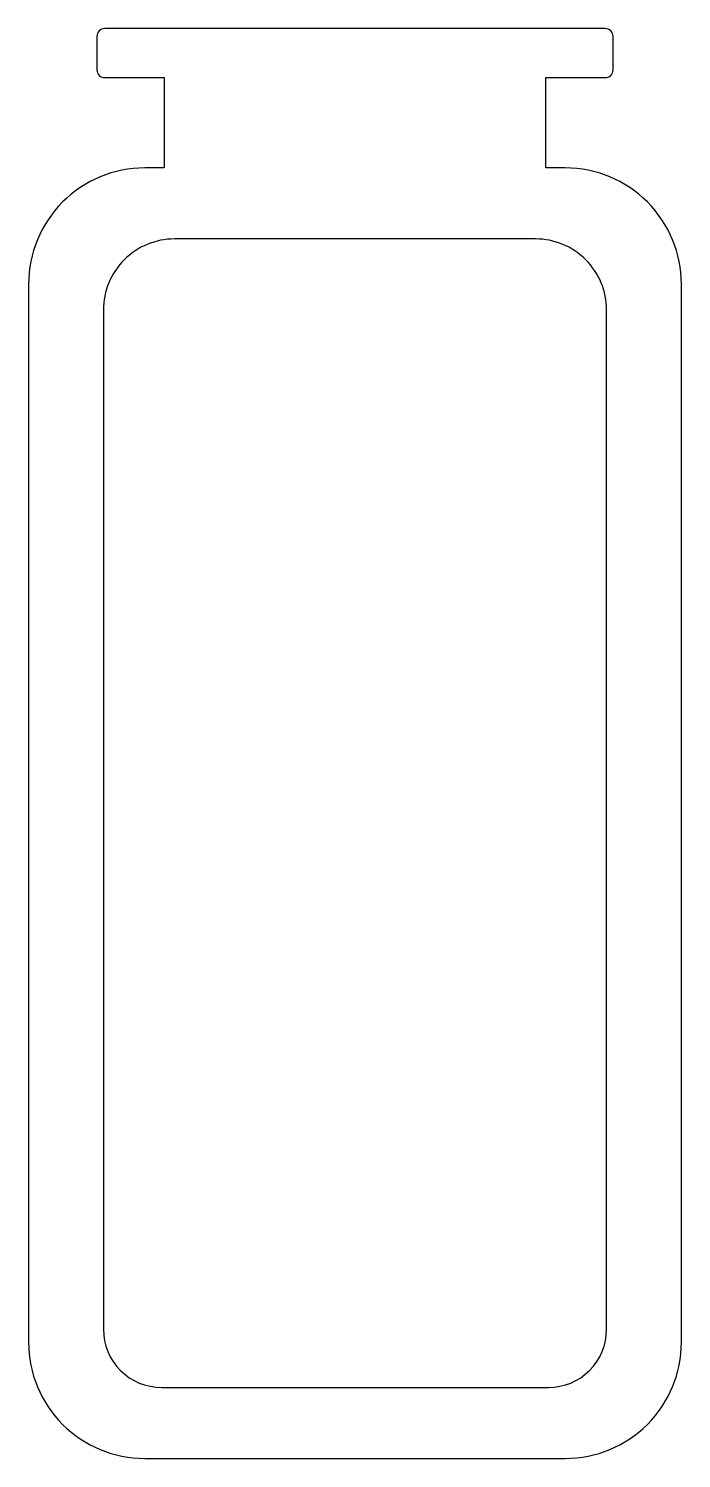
# Model space of a CAD drawing. Extents: x 169.4 to 194.7, y 188.7 to 244.1.
import ezdxf

# ---------------------------------------------------------------- set-up
doc = ezdxf.new("R2010")
doc.units = 0
doc.layers.get('0').update_dxf_attribs({"linetype": 'CONTINUOUS'})

msp = doc.modelspace()

# ---------------------------------------------------------------- linework, layer by layer
for points in [[(172.399, 244.145, 0.414214), (172.099, 243.845), (172.099, 242.545, 0.414214), (172.399, 242.245), (174.699, 242.245), (174.699, 238.745), (173.949, 238.745, 0.414214), (169.449, 234.245), (169.449, 193.245, 0.414214), (173.949, 188.745), (190.249, 188.745, 0.414214), (194.749, 193.245), (194.749, 234.245, 0.414214), (190.249, 238.745), (189.499, 238.745), (189.499, 242.245), (191.799, 242.245, 0.414214), (192.099, 242.545), (192.099, 243.845, 0.414214), (191.799, 244.145)], [(189.599, 191.495, 0.414214), (191.849, 193.745), (191.849, 233.245, 0.414214), (189.099, 235.995), (175.099, 235.995, 0.414214), (172.349, 233.245), (172.349, 193.745, 0.414214), (174.599, 191.495)]]:
    msp.add_lwpolyline(points, format="xyb", close=True)

doc.saveas('drawing.dxf')
